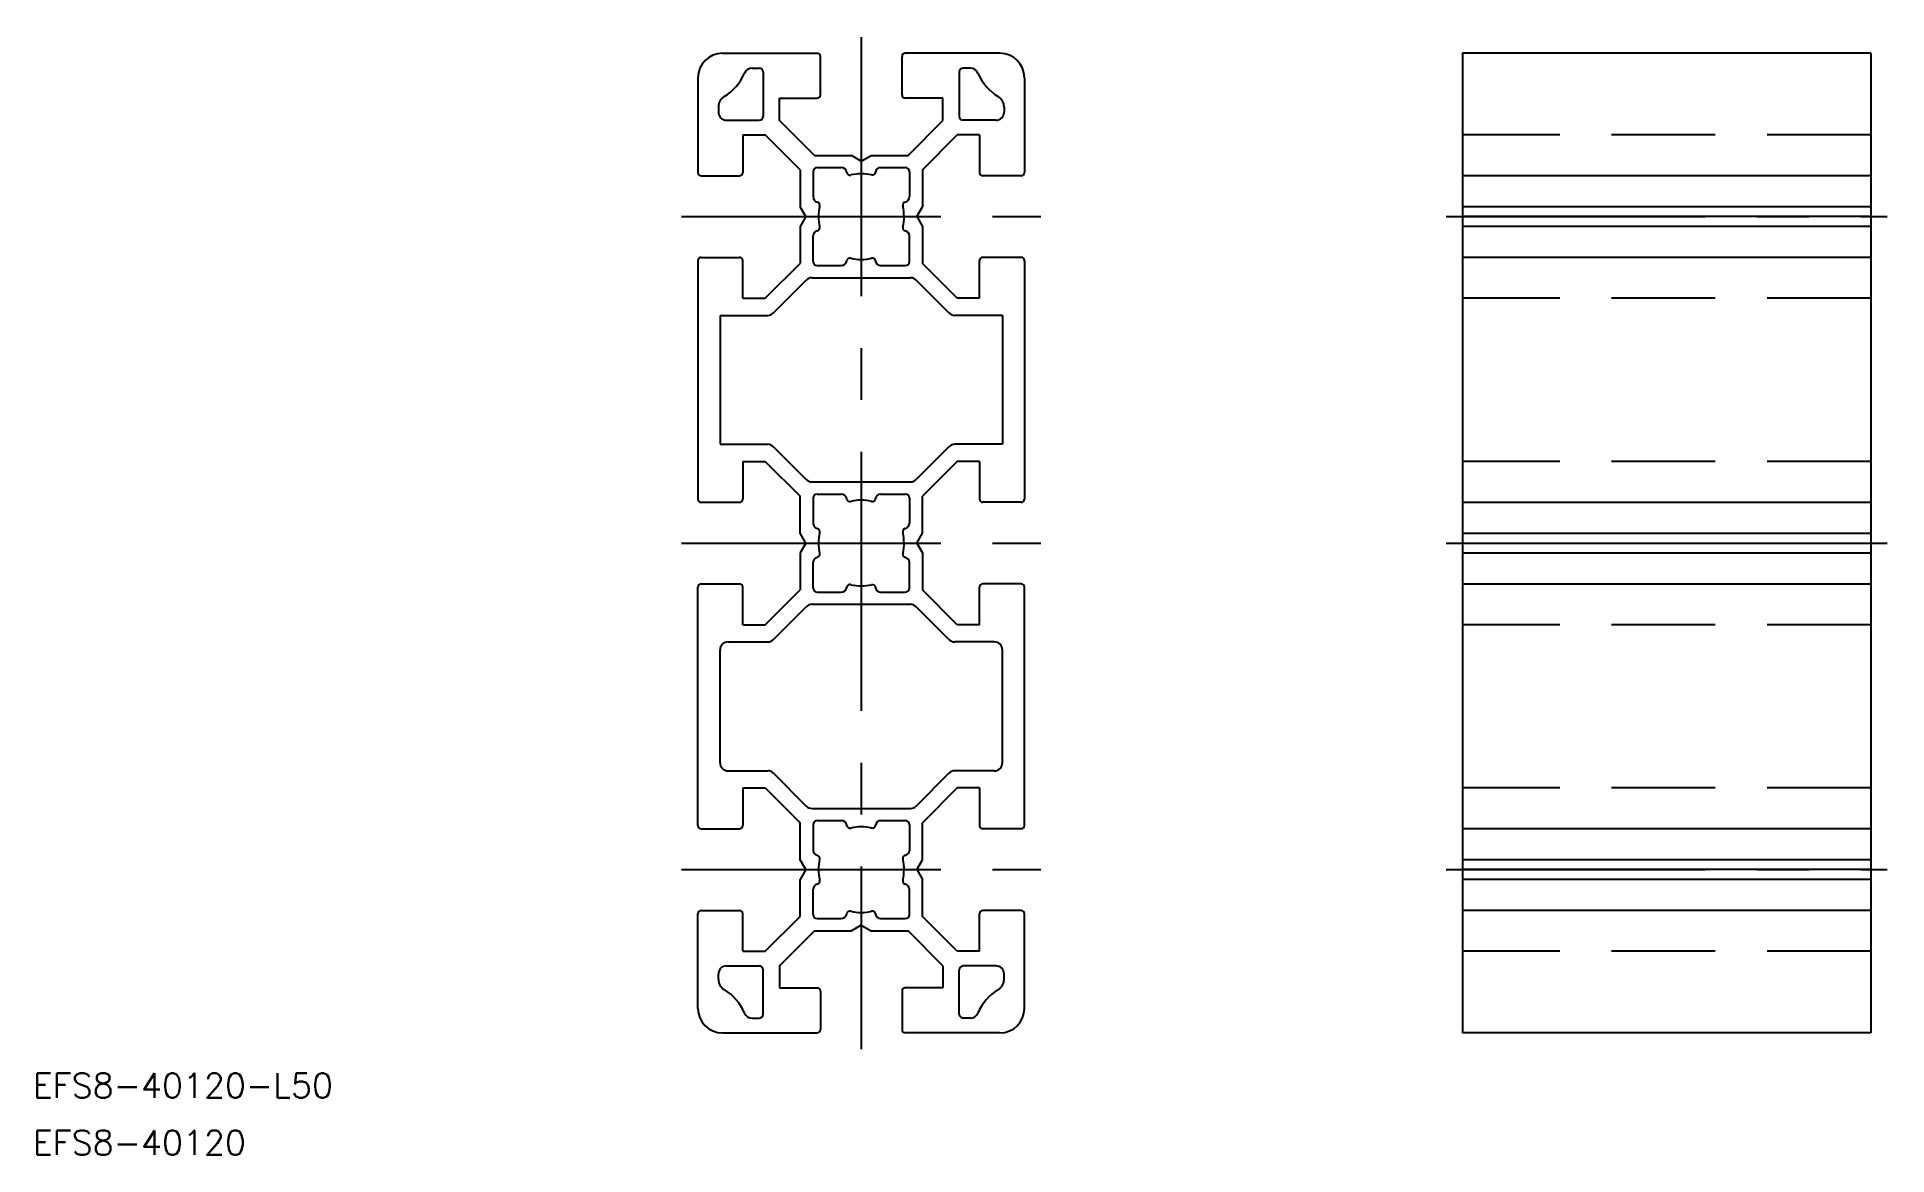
# Model space of a CAD drawing. Extents: x -101 to 126, y -75 to 62.
import ezdxf

# ---------------------------------------------------------------- set-up
doc = ezdxf.new("R2010")
doc.units = 0
doc.linetypes.add('CENTER', pattern=[50.8, 31.75, -6.35, 6.35, -6.35])
doc.linetypes.add('DASHED', pattern=[19.05, 12.7, -6.35])
doc.layers.get('0').update_dxf_attribs({"linetype": 'CONTINUOUS'})
doc.layers.add('CENTER', color=1, linetype='CENTER')
doc.styles.get("Standard").update_dxf_attribs({"font": 'txt.shx', "height": 3, "bigfont": 'bigfont.shx'})

msp = doc.modelspace()

# ---------------------------------------------------------------- linework, layer by layer
at = {"color": 7, "linetype": 'CONTINUOUS'}
for p, q in [((-17, 60), (-5.4, 60)), ((-5, 54.9), (-5, 59.6)), ((5, 54.9), (5, 59.6)), ((17, 60), (5.4, 60)), ((123.67, 60), (73.67, 60)), ((73.67, 60), (73.67, -60)), ((123.67, 60), (123.67, -60)), ((-20, 57), (-20, 45.4)), ((-13.37, 58.2), (-12.5, 58.2)), ((-12, 57.7), (-12, 52.3)), ((12, 57.7), (12, 52.3)), ((13.37, 58.2), (12.5, 58.2)), ((20, 57), (20, 45.4)), ((-10, 51.77), (-10, 54.5)), ((-10, 54.5), (-5.4, 54.5)), ((10, 54.5), (5.4, 54.5)), ((10, 51.77), (10, 54.5)), ((-17.5, 53.42), (-17.5, 52.8)), ((17.5, 53.42), (17.5, 52.8)), ((-16.5, 51.8), (-12.5, 51.8)), ((-14.5, 50), (-11.77, 50)), ((-14.5, 50), (-14.5, 45.4)), ((-7.5, 45.73), (-11.77, 50)), ((-5.73, 47.5), (-10, 51.77)), ((5.73, 47.5), (10, 51.77)), ((7.5, 45.73), (11.77, 50)), ((14.5, 50), (11.77, 50)), ((16.5, 51.8), (12.5, 51.8)), ((14.5, 50), (14.5, 45.4)), ((-7.5, 45.73), (-7.5, 41.21)), ((-5.9, 45.5), (-5.9, 42.45)), ((-5.73, 47.5), (-1.21, 47.5)), ((-5.4, 46), (-2.45, 46)), ((0, 46.8), (-1.21, 47.5)), ((0, 46.8), (1.21, 47.5)), ((1.21, 47.5), (5.73, 47.5)), ((2.35, 46), (5.4, 46)), ((5.9, 45.5), (5.9, 42.45)), ((7.5, 45.73), (7.5, 41.21)), ((-19.6, 45), (-14.9, 45)), ((19.6, 45), (14.9, 45)), ((123.67, 45), (73.67, 45)), ((-6.8, 40), (-7.5, 41.21)), ((6.8, 40), (7.5, 41.21)), ((123.67, 41.21), (73.67, 41.21)), ((-6.8, 40), (-7.5, 38.79)), ((-7.5, 38.79), (-7.5, 34.27)), ((6.8, 40), (7.5, 38.79)), ((7.5, 38.79), (7.5, 34.27)), ((123.67, 40), (73.67, 40)), ((123.67, 38.79), (73.67, 38.79)), ((-5.9, 34.5), (-5.9, 37.65)), ((5.9, 34.5), (5.9, 37.65)), ((-20, 34.6), (-20, 5.4)), ((-19.6, 35), (-14.9, 35)), ((-14.5, 30), (-14.5, 34.6)), ((-11.77, 30), (-7.5, 34.27)), ((-5.4, 34), (-2.45, 34)), ((2.35, 34), (5.4, 34)), ((11.77, 30), (7.5, 34.27)), ((14.5, 30), (14.5, 34.6)), ((19.6, 35), (14.9, 35)), ((20, 34.6), (20, 5.4)), ((123.67, 35), (73.67, 35)), ((-10.75, 28.19), (-6.73, 32.21)), ((-6.03, 32.5), (6.03, 32.5)), ((10.75, 28.19), (6.73, 32.21)), ((-14.5, 30), (-11.77, 30)), ((14.5, 30), (11.77, 30)), ((-17.3, 27.9), (-11.45, 27.9)), ((-17.3, 27.9), (-17.3, 12.1)), ((17.3, 27.9), (11.45, 27.9)), ((17.3, 27.9), (17.3, 12.1)), ((-17.3, 12.1), (-11.45, 12.1)), ((-10.75, 11.81), (-6.73, 7.79)), ((10.75, 11.81), (6.73, 7.79)), ((17.3, 12.1), (11.45, 12.1)), ((-14.5, 10), (-14.5, 5.4)), ((-14.5, 10), (-11.77, 10)), ((-11.77, 10), (-7.5, 5.73)), ((11.77, 10), (7.5, 5.73)), ((14.5, 10), (11.77, 10)), ((14.5, 10), (14.5, 5.4)), ((-6.03, 7.5), (6.03, 7.5)), ((-19.6, 5), (-14.9, 5)), ((-7.5, 1.21), (-7.5, 5.73)), ((-5.9, 5.5), (-5.9, 2.45)), ((-5.4, 6), (-2.45, 6)), ((2.35, 6), (5.4, 6)), ((5.9, 5.5), (5.9, 2.45)), ((7.5, 1.21), (7.5, 5.73)), ((19.6, 5), (14.9, 5)), ((73.67, 5), (123.67, 5)), ((-6.8, 0), (-7.5, 1.21)), ((-6.8, 0), (-7.5, -1.21)), ((6.8, 0), (7.5, 1.21)), ((6.8, 0), (7.5, -1.21)), ((73.67, 1.21), (123.67, 1.21)), ((-7.5, -1.21), (-7.5, -5.73)), ((7.5, -1.21), (7.5, -5.73)), ((73.67, 0), (123.67, 0)), ((73.67, -1.21), (123.67, -1.21)), ((-5.9, -5.5), (-5.9, -2.35)), ((5.9, -5.5), (5.9, -2.35)), ((-20, -34.6), (-20, -5.4)), ((-19.6, -5), (-14.9, -5)), ((-14.5, -10), (-14.5, -5.4)), ((-11.77, -10), (-7.5, -5.73)), ((-5.4, -6), (-2.45, -6)), ((2.35, -6), (5.4, -6)), ((11.77, -10), (7.5, -5.73)), ((14.5, -10), (14.5, -5.4)), ((19.6, -5), (14.9, -5)), ((20, -34.6), (20, -5.4)), ((73.67, -5), (123.67, -5)), ((-10.75, -11.81), (-6.73, -7.79)), ((-6.03, -7.5), (6.03, -7.5)), ((10.75, -11.81), (6.73, -7.79)), ((-14.5, -10), (-11.77, -10)), ((14.5, -10), (11.77, -10)), ((-17.3, -26.9), (-17.3, -13.1)), ((-16.3, -12.1), (-11.45, -12.1)), ((16.3, -12.1), (11.45, -12.1)), ((17.3, -26.9), (17.3, -13.1)), ((-16.3, -27.9), (-11.45, -27.9)), ((-10.75, -28.19), (-6.73, -32.21)), ((10.75, -28.19), (6.73, -32.21)), ((16.3, -27.9), (11.45, -27.9)), ((-14.5, -30), (-14.5, -34.6)), ((-14.5, -30), (-11.77, -30)), ((-11.77, -30), (-7.5, -34.27)), ((11.77, -30), (7.5, -34.27)), ((14.5, -30), (11.77, -30)), ((14.5, -30), (14.5, -34.6)), ((-6.03, -32.5), (6.03, -32.5)), ((-19.6, -35), (-14.9, -35)), ((-7.5, -38.79), (-7.5, -34.27)), ((-5.9, -34.5), (-5.9, -37.65)), ((-5.4, -34), (-2.45, -34)), ((2.35, -34), (5.4, -34)), ((5.9, -34.5), (5.9, -37.65)), ((7.5, -38.79), (7.5, -34.27)), ((19.6, -35), (14.9, -35)), ((123.67, -35), (73.67, -35)), ((-6.8, -40), (-7.5, -38.79)), ((-6.8, -40), (-7.5, -41.21)), ((6.8, -40), (7.5, -38.79)), ((6.8, -40), (7.5, -41.21)), ((123.67, -38.79), (73.67, -38.79)), ((123.67, -40), (73.67, -40)), ((-7.5, -45.73), (-7.5, -41.21)), ((-5.9, -45.5), (-5.9, -42.45)), ((5.9, -45.5), (5.9, -42.45)), ((7.5, -45.73), (7.5, -41.21)), ((123.67, -41.21), (73.67, -41.21)), ((-19.6, -45), (-14.9, -45)), ((19.6, -45), (14.9, -45)), ((123.67, -45), (73.67, -45)), ((-20, -57), (-20, -45.4)), ((-14.5, -50), (-14.5, -45.4)), ((-11.77, -50), (-7.5, -45.73)), ((-10, -51.77), (-5.73, -47.5)), ((-5.73, -47.5), (-1.21, -47.5)), ((-5.4, -46), (-2.45, -46)), ((0, -46.8), (-1.21, -47.5)), ((0, -46.8), (1.21, -47.5)), ((1.21, -47.5), (5.73, -47.5)), ((2.35, -46), (5.4, -46)), ((10, -51.77), (5.73, -47.5)), ((11.77, -50), (7.5, -45.73)), ((14.5, -50), (14.5, -45.4)), ((20, -57), (20, -45.4)), ((-16.5, -51.8), (-12.5, -51.8)), ((-14.5, -50), (-11.77, -50)), ((-10, -51.77), (-10, -54.5)), ((10, -51.77), (10, -54.5)), ((14.5, -50), (11.77, -50)), ((16.5, -51.8), (12.5, -51.8)), ((-17.5, -53.42), (-17.5, -52.8)), ((-12, -57.7), (-12, -52.3)), ((12, -57.7), (12, -52.3)), ((17.5, -53.42), (17.5, -52.8)), ((-10, -54.5), (-5.4, -54.5)), ((-5, -54.9), (-5, -59.6)), ((5, -54.9), (5, -59.6)), ((10, -54.5), (5.4, -54.5)), ((-13.37, -58.2), (-12.5, -58.2)), ((13.37, -58.2), (12.5, -58.2)), ((-17, -60), (-5.4, -60)), ((17, -60), (5.4, -60)), ((123.67, -60), (73.67, -60))]:
    msp.add_line(p, q, dxfattribs=at)
at = {"color": 3, "linetype": 'DASHED'}
for p, q in [((123.67, 50), (73.67, 50)), ((123.67, 30), (73.67, 30)), ((123.67, 10), (73.67, 10)), ((123.67, -10), (73.67, -10)), ((123.67, -30), (73.67, -30)), ((123.67, -50), (73.67, -50))]:
    msp.add_line(p, q, dxfattribs=at)
at = {"color": 7, "linetype": 'CONTINUOUS'}
for centre, radius, start, end in [((-17, 57), 3, 90, 180), ((-5.4, 59.6), 0.4, 0, 90), ((5.4, 59.6), 0.4, 90, 180), ((17, 57), 3, 360, 90), ((-20, 60), 6.2, 301.2974, 337.1146), ((-13.37, 57.2), 1, 90, 157.1146), ((-12.5, 57.7), 0.5, 0, 90), ((12.5, 57.7), 0.5, 90, 180), ((13.37, 57.2), 1, 22.8854, 90), ((20, 60), 6.2, 202.8854, 238.7026), ((-16, 53.42), 1.5, 121.2974, 180), ((-5.4, 54.9), 0.4, 270, 0), ((5.4, 54.9), 0.4, 180, 270), ((16, 53.42), 1.5, 0, 58.7026), ((-16.5, 52.8), 1, 180, 270), ((-12.5, 52.3), 0.5, 270, 0), ((12.5, 52.3), 0.5, 180, 270), ((16.5, 52.8), 1, 270, 0), ((-19.6, 45.4), 0.4, 180, 270), ((-14.9, 45.4), 0.4, 270, 0), ((-5.4, 45.5), 0.5, 90, 180), ((-2.45, 45.3), 0.7, 9.5537, 90), ((-1.37, 45.48), 0.4, 189.5537, 283.9833), ((1.35, 45.49), 0.4, 256.1379, 355.0984), ((2.35, 45.4), 0.6, 90, 175.0984), ((5.4, 45.5), 0.5, 0, 90), ((14.9, 45.4), 0.4, 180, 270), ((19.6, 45.4), 0.4, 270, 0), ((0, 40), 5.25, 76.1379, 103.9833), ((-5.2, 42.45), 0.7, 180, 255.3895), ((-5.48, 41.39), 0.4, 345.8044, 75.3895), ((0, 40), 5.25, 165.8044, 193.9987), ((5.48, 41.39), 0.4, 104.6105, 194.1956), ((0, 40), 5.25, 346.0013, 14.1956), ((5.2, 42.45), 0.7, 284.6105, 0), ((-5.48, 38.63), 0.4, 280.498, 13.9987), ((5.48, 38.63), 0.4, 166.0013, 259.502), ((-5.3, 37.65), 0.6, 100.498, 180), ((5.3, 37.65), 0.6, 0, 79.502), ((-19.6, 34.6), 0.4, 90, 180), ((-14.9, 34.6), 0.4, 0, 90), ((-5.4, 34.5), 0.5, 180, 270), ((-2.45, 34.7), 0.7, 270, 350.4463), ((-1.37, 34.52), 0.4, 76.0167, 170.4463), ((0, 40), 5.25, 256.0167, 283.8621), ((1.35, 34.51), 0.4, 4.9016, 103.8621), ((2.35, 34.6), 0.6, 184.9016, 270), ((5.4, 34.5), 0.5, 270, 0), ((14.9, 34.6), 0.4, 90, 180), ((19.6, 34.6), 0.4, 0, 90), ((-6.03, 31.5), 1, 90, 135), ((6.03, 31.5), 1, 45, 90), ((-11.45, 28.9), 1, 270, 315), ((11.45, 28.9), 1, 225, 270), ((-11.45, 11.1), 1, 45, 90), ((11.45, 11.1), 1, 90, 135), ((-6.03, 8.5), 1, 225, 270), ((6.03, 8.5), 1, 270, 315), ((-19.6, 5.4), 0.4, 180, 270), ((-14.9, 5.4), 0.4, 270, 0), ((-5.4, 5.5), 0.5, 90, 180), ((-2.45, 5.3), 0.7, 9.5537, 90), ((-1.37, 5.48), 0.4, 189.5537, 283.9833), ((0, 0), 5.25, 76.1379, 103.9833), ((1.35, 5.49), 0.4, 256.1379, 355.0984), ((2.35, 5.4), 0.6, 90, 175.0984), ((5.4, 5.5), 0.5, 0, 90), ((14.9, 5.4), 0.4, 180, 270), ((19.6, 5.4), 0.4, 270, 0), ((-5.2, 2.45), 0.7, 180, 255.3895), ((5.2, 2.45), 0.7, 284.6105, 0), ((-5.48, 1.39), 0.4, 345.8044, 75.3895), ((0, 0), 5.25, 165.8044, 193.9987), ((5.48, 1.39), 0.4, 104.6105, 194.1956), ((0, 0), 5.25, 346.0013, 14.1956), ((-5.3, -2.35), 0.6, 100.498, 180), ((-5.48, -1.37), 0.4, 280.498, 13.9987), ((5.48, -1.37), 0.4, 166.0013, 259.502), ((5.3, -2.35), 0.6, 0, 79.502), ((-19.6, -5.4), 0.4, 90, 180), ((-14.9, -5.4), 0.4, 0, 90), ((-5.4, -5.5), 0.5, 180, 270), ((-2.45, -5.3), 0.7, 270, 350.4463), ((-1.37, -5.48), 0.4, 76.0167, 170.4463), ((0, 0), 5.25, 256.0167, 283.8621), ((1.35, -5.49), 0.4, 4.9016, 103.8621), ((2.35, -5.4), 0.6, 184.9016, 270), ((5.4, -5.5), 0.5, 270, 0), ((14.9, -5.4), 0.4, 90, 180), ((19.6, -5.4), 0.4, 0, 90), ((-6.03, -8.5), 1, 90, 135), ((6.03, -8.5), 1, 45, 90), ((-16.3, -13.1), 1, 90, 180), ((-11.45, -11.1), 1, 270, 315), ((11.45, -11.1), 1, 225, 270), ((16.3, -13.1), 1, 0, 90), ((-16.3, -26.9), 1, 180, 270), ((16.3, -26.9), 1, 270, 0), ((-11.45, -28.9), 1, 45, 90), ((11.45, -28.9), 1, 90, 135), ((-6.03, -31.5), 1, 225, 270), ((6.03, -31.5), 1, 270, 315), ((-19.6, -34.6), 0.4, 180, 270), ((-14.9, -34.6), 0.4, 270, 0), ((-5.4, -34.5), 0.5, 90, 180), ((-2.45, -34.7), 0.7, 9.5537, 90), ((-1.37, -34.52), 0.4, 189.5537, 283.9833), ((0, -40), 5.25, 76.1379, 103.9833), ((1.35, -34.51), 0.4, 256.1379, 355.0984), ((2.35, -34.6), 0.6, 90, 175.0984), ((5.4, -34.5), 0.5, 0, 90), ((14.9, -34.6), 0.4, 180, 270), ((19.6, -34.6), 0.4, 270, 0), ((-5.3, -37.65), 0.6, 180, 259.502), ((-5.48, -38.63), 0.4, 346.0013, 79.502), ((5.48, -38.63), 0.4, 100.498, 193.9987), ((5.3, -37.65), 0.6, 280.498, 0), ((0, -40), 5.25, 166.0013, 194.1956), ((0, -40), 5.25, 345.8044, 13.9987), ((-5.2, -42.45), 0.7, 104.6105, 180), ((-5.48, -41.39), 0.4, 284.6105, 14.1956), ((5.48, -41.39), 0.4, 165.8044, 255.3895), ((5.2, -42.45), 0.7, 0, 75.3895), ((-19.6, -45.4), 0.4, 90, 180), ((-14.9, -45.4), 0.4, 0, 90), ((-1.37, -45.48), 0.4, 76.0167, 170.4463), ((0, -40), 5.25, 256.0167, 283.8621), ((1.35, -45.49), 0.4, 4.9016, 103.8621), ((14.9, -45.4), 0.4, 90, 180), ((19.6, -45.4), 0.4, 0, 90), ((-5.4, -45.5), 0.5, 180, 270), ((-2.45, -45.3), 0.7, 270, 350.4463), ((2.35, -45.4), 0.6, 184.9016, 270), ((5.4, -45.5), 0.5, 270, 0), ((-16.5, -52.8), 1, 90, 180), ((-12.5, -52.3), 0.5, 0, 90), ((12.5, -52.3), 0.5, 90, 180), ((16.5, -52.8), 1, 0, 90), ((-16, -53.42), 1.5, 180, 238.7026), ((16, -53.42), 1.5, 301.2974, 0), ((-20, -60), 6.2, 22.8854, 58.7026), ((-5.4, -54.9), 0.4, 0, 90), ((5.4, -54.9), 0.4, 90, 180), ((20, -60), 6.2, 121.2974, 157.1146), ((-17, -57), 3, 180, 270), ((-13.37, -57.2), 1, 202.8854, 270), ((-12.5, -57.7), 0.5, 270, 0), ((12.5, -57.7), 0.5, 180, 270), ((13.37, -57.2), 1, 270, 337.1146), ((17, -57), 3, 270, 0), ((-5.4, -59.6), 0.4, 270, 0), ((5.4, -59.6), 0.4, 180, 270)]:
    msp.add_arc(centre, radius, start, end, dxfattribs=at)
at = {"layer": 'CENTER', "color": 1, "linetype": 'CENTER'}
for p, q in [((0, 62), (0, -62)), ((-22, 40), (22, 40)), ((71.67, 40), (125.67, 40)), ((-22, 0), (22, 0)), ((71.67, 0), (125.67, 0)), ((-22, -40), (22, -40)), ((71.67, -40), (125.67, -40))]:
    msp.add_line(p, q, dxfattribs=at)

# ---------------------------------------------------------------- texts
at = {"color": 7, "linetype": 'CONTINUOUS'}
for s, p in [('EFS8-40120-L50', (-101.49, -67.94)), ('EFS8-40120', (-101.49, -74.96))]:
    msp.add_text(s, height=3, dxfattribs=at).set_placement(p)

doc.saveas('drawing.dxf')
